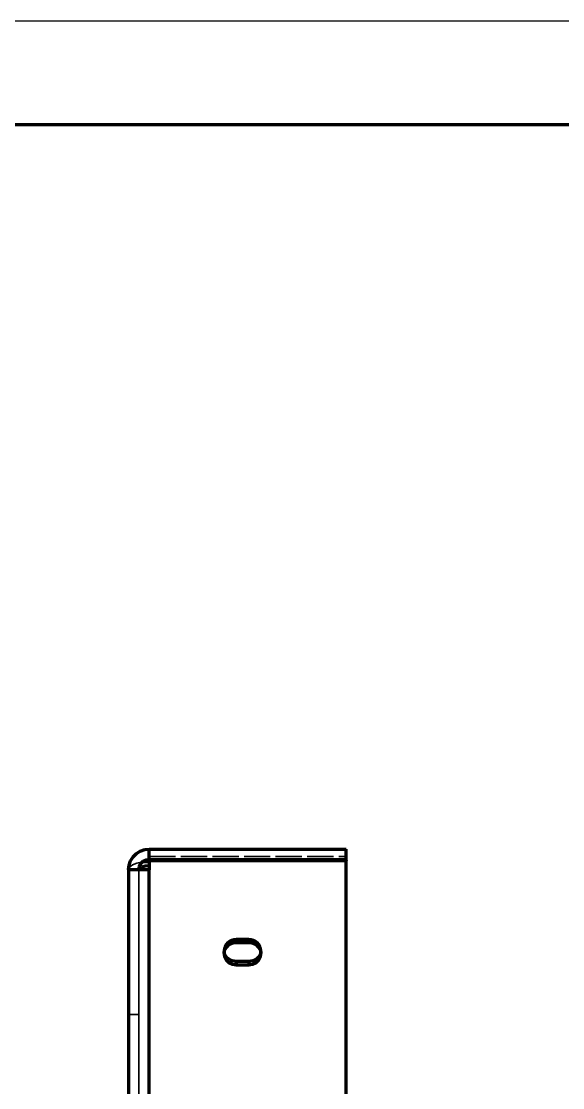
# Model space of a CAD drawing. Header units: millimetres. Extents: x 0 to 420, y 0 to 297.
# Drawn here: x 222 to 248.1, y 245.5 to 297 of the extents above; entities that cross this region are included whole.
import ezdxf

# ---------------------------------------------------------------- set-up
doc = ezdxf.new("R2010")
doc.units = ezdxf.units.MM
doc.linetypes.add('DASHED', pattern=[1.524, 1.27, -0.254])

msp = doc.modelspace()

# ---------------------------------------------------------------- linework, layer by layer
at = {"color": 1, "lineweight": 70}
for p, q in [((227.38, 256.623), (227.538, 256.782)), ((227.538, 256.782), (227.728, 256.901)), ((227.728, 256.901), (227.939, 256.975)), ((227.939, 256.975), (228.162, 257)), ((228.162, 256.5), (228.162, 257)), ((228.162, 257), (237.662, 257)), ((237.662, 256.5), (237.662, 257)), ((227.162, 256), (227.187, 256.223)), ((227.187, 256.223), (227.261, 256.434)), ((227.261, 256.434), (227.38, 256.623)), ((227.662, 256), (227.686, 256.155)), ((227.686, 256.155), (227.757, 256.294)), ((227.7, 256.076), (227.808, 256.14)), ((227.757, 256.294), (227.868, 256.405)), ((227.808, 256.14), (227.97, 256.183)), ((227.831, 256.375), (228.162, 256.397)), ((227.868, 256.405), (228.007, 256.476)), ((227.97, 256.183), (228.162, 256.199)), ((228.007, 256.476), (228.162, 256.5)), ((228.162, 256.445), (228.162, 256.5)), ((228.162, 256.5), (237.662, 256.5)), ((228.162, 256.429), (228.162, 256.445)), ((228.162, 256.445), (237.662, 256.445)), ((228.162, 256.429), (228.162, 256)), ((237.662, 256.429), (228.162, 256.429)), ((237.662, 256.445), (237.662, 256.5)), ((237.662, 256.445), (237.662, 256.429)), ((237.662, 208.6), (237.662, 256.429)), ((227.162, 256), (227.162, 208.6)), ((227.168, 256), (227.162, 256)), ((227.187, 256), (227.168, 256)), ((227.218, 256), (227.187, 256)), ((227.261, 256), (227.218, 256)), ((227.315, 256), (227.261, 256)), ((227.38, 256), (227.315, 256)), ((227.455, 256), (227.38, 256)), ((227.538, 256), (227.455, 256)), ((227.63, 256), (227.538, 256)), ((227.728, 256), (227.63, 256)), ((227.662, 256), (227.671, 256.039)), ((227.671, 256.039), (227.7, 256.076)), ((227.831, 256), (227.728, 256)), ((227.939, 256), (227.831, 256)), ((228.05, 256), (227.939, 256)), ((228.162, 256), (228.05, 256)), ((228.162, 208.6), (228.162, 256)), ((232.176, 252.571), (232.009, 252.485)), ((232.362, 252.6), (232.176, 252.571)), ((232.962, 252.6), (232.362, 252.6)), ((233.147, 252.571), (232.962, 252.6)), ((233.314, 252.485), (233.147, 252.571)), ((231.791, 252.185), (231.762, 252)), ((231.781, 252.06), (231.763, 251.958)), ((231.799, 251.928), (231.772, 252.02)), ((231.82, 252.157), (231.781, 252.06)), ((231.876, 252.353), (231.791, 252.185)), ((231.878, 252.246), (231.82, 252.157)), ((232.009, 252.485), (231.876, 252.353)), ((231.952, 252.323), (231.878, 252.246)), ((232.041, 252.386), (231.952, 252.323)), ((232.142, 252.433), (232.041, 252.386)), ((232.25, 252.461), (232.142, 252.433)), ((232.362, 252.471), (232.25, 252.461)), ((232.962, 252.471), (232.362, 252.471)), ((233.074, 252.461), (232.962, 252.471)), ((233.182, 252.433), (233.074, 252.461)), ((233.282, 252.386), (233.182, 252.433)), ((233.371, 252.323), (233.282, 252.386)), ((233.447, 252.353), (233.314, 252.485)), ((233.446, 252.246), (233.371, 252.323)), ((233.503, 252.157), (233.446, 252.246)), ((233.532, 252.185), (233.447, 252.353)), ((233.542, 252.06), (233.503, 252.157)), ((233.552, 252.02), (233.524, 251.928)), ((233.562, 252), (233.532, 252.185)), ((233.56, 251.958), (233.542, 252.06)), ((231.762, 252), (231.791, 251.815)), ((231.791, 251.815), (231.876, 251.647)), ((231.844, 251.841), (231.799, 251.928)), ((231.904, 251.763), (231.844, 251.841)), ((231.876, 251.647), (232.009, 251.515)), ((231.978, 251.696), (231.904, 251.763)), ((232.063, 251.641), (231.978, 251.696)), ((232.009, 251.515), (232.176, 251.429)), ((232.157, 251.601), (232.063, 251.641)), ((232.258, 251.577), (232.157, 251.601)), ((232.362, 251.568), (232.258, 251.577)), ((232.962, 251.568), (232.362, 251.568)), ((232.362, 251.568), (232.362, 251.4)), ((233.065, 251.577), (232.962, 251.568)), ((232.962, 251.568), (232.962, 251.4)), ((233.166, 251.601), (233.065, 251.577)), ((233.147, 251.429), (233.314, 251.515)), ((233.26, 251.641), (233.166, 251.601)), ((233.346, 251.696), (233.26, 251.641)), ((233.314, 251.515), (233.447, 251.647)), ((233.42, 251.763), (233.346, 251.696)), ((233.48, 251.841), (233.42, 251.763)), ((233.447, 251.647), (233.532, 251.815)), ((233.524, 251.928), (233.48, 251.841)), ((233.532, 251.815), (233.562, 252)), ((232.176, 251.429), (232.362, 251.4)), ((232.362, 251.4), (232.962, 251.4)), ((232.962, 251.4), (233.147, 251.429))]:
    msp.add_line(p, q, dxfattribs=at)
at = {"color": 5, "linetype": 'DASHED', "lineweight": 35}
for p, q in [((227.538, 256.782), (227.38, 256.623)), ((227.728, 256.901), (227.538, 256.782)), ((227.939, 256.975), (227.728, 256.901)), ((228.162, 257), (227.939, 256.975)), ((237.662, 257), (228.162, 257)), ((228.162, 256.5), (228.162, 257)), ((228.162, 256.5), (228.162, 257)), ((228.162, 256.5), (228.162, 257)), ((228.162, 256.397), (228.162, 256.644)), ((228.162, 256.5), (228.162, 256.644)), ((228.162, 256.644), (237.662, 256.644)), ((231.765, 257), (231.762, 257)), ((231.762, 257), (231.765, 257)), ((231.765, 257), (231.762, 257)), ((231.762, 257), (231.765, 257)), ((231.765, 257), (231.762, 257)), ((231.762, 257), (231.765, 257)), ((231.765, 257), (231.762, 257)), ((231.762, 257), (231.765, 257)), ((231.765, 257), (231.762, 257)), ((231.762, 257), (231.765, 257)), ((231.765, 257), (231.762, 257)), ((231.762, 257), (231.765, 257)), ((231.777, 257), (231.765, 257)), ((231.765, 257), (231.777, 257)), ((231.777, 257), (231.765, 257)), ((231.765, 257), (231.777, 257)), ((231.777, 257), (231.765, 257)), ((231.765, 257), (231.777, 257)), ((231.777, 257), (231.765, 257)), ((231.765, 257), (231.777, 257)), ((231.777, 257), (231.765, 257)), ((231.765, 257), (231.777, 257)), ((231.777, 257), (231.765, 257)), ((231.765, 257), (231.777, 257)), ((231.795, 257), (231.777, 257)), ((231.777, 257), (231.795, 257)), ((231.795, 257), (231.777, 257)), ((231.777, 257), (231.795, 257)), ((231.795, 257), (231.777, 257)), ((231.777, 257), (231.795, 257)), ((231.795, 257), (231.777, 257)), ((231.777, 257), (231.795, 257)), ((231.795, 257), (231.777, 257)), ((231.777, 257), (231.795, 257)), ((231.795, 257), (231.777, 257)), ((231.777, 257), (231.795, 257)), ((231.821, 257), (231.795, 257)), ((231.795, 257), (231.821, 257)), ((231.821, 257), (231.795, 257)), ((231.795, 257), (231.821, 257)), ((231.821, 257), (231.795, 257)), ((231.795, 257), (231.821, 257)), ((231.821, 257), (231.795, 257)), ((231.795, 257), (231.821, 257)), ((231.821, 257), (231.795, 257)), ((231.795, 257), (231.821, 257)), ((231.821, 257), (231.795, 257)), ((231.795, 257), (231.821, 257)), ((231.854, 257), (231.821, 257)), ((231.821, 257), (231.854, 257)), ((231.854, 257), (231.821, 257)), ((231.821, 257), (231.854, 257)), ((231.854, 257), (231.821, 257)), ((231.821, 257), (231.854, 257)), ((231.854, 257), (231.821, 257)), ((231.821, 257), (231.854, 257)), ((231.854, 257), (231.821, 257)), ((231.821, 257), (231.854, 257)), ((231.854, 257), (231.821, 257)), ((231.821, 257), (231.854, 257)), ((231.893, 257), (231.854, 257)), ((231.854, 257), (231.893, 257)), ((231.893, 257), (231.854, 257)), ((231.854, 257), (231.893, 257)), ((231.893, 257), (231.854, 257)), ((231.854, 257), (231.893, 257)), ((231.893, 257), (231.854, 257)), ((231.854, 257), (231.893, 257)), ((231.893, 257), (231.854, 257)), ((231.854, 257), (231.893, 257)), ((231.893, 257), (231.854, 257)), ((231.854, 257), (231.893, 257)), ((231.937, 257), (231.893, 257)), ((231.893, 257), (231.937, 257)), ((231.937, 257), (231.893, 257)), ((231.893, 257), (231.937, 257)), ((231.937, 257), (231.893, 257)), ((231.893, 257), (231.937, 257)), ((231.937, 257), (231.893, 257)), ((231.893, 257), (231.937, 257)), ((231.937, 257), (231.893, 257)), ((231.893, 257), (231.937, 257)), ((231.937, 257), (231.893, 257)), ((231.893, 257), (231.937, 257)), ((231.988, 257), (231.937, 257)), ((231.937, 257), (231.988, 257)), ((231.988, 257), (231.937, 257)), ((231.937, 257), (231.988, 257)), ((231.988, 257), (231.937, 257)), ((231.937, 257), (231.988, 257)), ((231.988, 257), (231.937, 257)), ((231.937, 257), (231.988, 257)), ((231.988, 257), (231.937, 257)), ((231.937, 257), (231.988, 257)), ((231.988, 257), (231.937, 257)), ((231.937, 257), (231.988, 257)), ((232.042, 257), (231.988, 257)), ((231.988, 257), (232.042, 257)), ((232.042, 257), (231.988, 257)), ((231.988, 257), (232.042, 257)), ((232.042, 257), (231.988, 257)), ((231.988, 257), (232.042, 257)), ((232.042, 257), (231.988, 257)), ((231.988, 257), (232.042, 257)), ((232.042, 257), (231.988, 257)), ((231.988, 257), (232.042, 257)), ((232.042, 257), (231.988, 257)), ((231.988, 257), (232.042, 257)), ((232.101, 257), (232.042, 257)), ((232.042, 257), (232.101, 257)), ((232.101, 257), (232.042, 257)), ((232.042, 257), (232.101, 257)), ((232.101, 257), (232.042, 257)), ((232.042, 257), (232.101, 257)), ((232.101, 257), (232.042, 257)), ((232.042, 257), (232.101, 257)), ((232.101, 257), (232.042, 257)), ((232.042, 257), (232.101, 257)), ((232.101, 257), (232.042, 257)), ((232.042, 257), (232.101, 257)), ((232.164, 257), (232.101, 257)), ((232.101, 257), (232.164, 257)), ((232.164, 257), (232.101, 257)), ((232.101, 257), (232.164, 257)), ((232.164, 257), (232.101, 257)), ((232.101, 257), (232.164, 257)), ((232.164, 257), (232.101, 257)), ((232.101, 257), (232.164, 257)), ((232.164, 257), (232.101, 257)), ((232.101, 257), (232.164, 257)), ((232.164, 257), (232.101, 257)), ((232.101, 257), (232.164, 257)), ((232.228, 257), (232.164, 257)), ((232.164, 257), (232.228, 257)), ((232.228, 257), (232.164, 257)), ((232.164, 257), (232.228, 257)), ((232.228, 257), (232.164, 257)), ((232.164, 257), (232.228, 257)), ((232.228, 257), (232.164, 257)), ((232.164, 257), (232.228, 257)), ((232.228, 257), (232.164, 257)), ((232.164, 257), (232.228, 257)), ((232.228, 257), (232.164, 257)), ((232.164, 257), (232.228, 257)), ((232.295, 257), (232.228, 257)), ((232.228, 257), (232.295, 257)), ((232.295, 257), (232.228, 257)), ((232.228, 257), (232.295, 257)), ((232.295, 257), (232.228, 257)), ((232.228, 257), (232.295, 257)), ((232.295, 257), (232.228, 257)), ((232.228, 257), (232.295, 257)), ((232.295, 257), (232.228, 257)), ((232.228, 257), (232.295, 257)), ((232.295, 257), (232.228, 257)), ((232.228, 257), (232.295, 257)), ((232.362, 257), (232.295, 257)), ((232.295, 257), (232.362, 257)), ((232.362, 257), (232.295, 257)), ((232.295, 257), (232.362, 257)), ((232.362, 257), (232.295, 257)), ((232.295, 257), (232.362, 257)), ((232.362, 257), (232.295, 257)), ((232.295, 257), (232.362, 257)), ((232.362, 257), (232.295, 257)), ((232.295, 257), (232.362, 257)), ((232.362, 257), (232.295, 257)), ((232.295, 257), (232.362, 257)), ((232.362, 257), (232.962, 257)), ((232.962, 257), (232.362, 257)), ((232.362, 257), (232.962, 257)), ((232.962, 257), (232.362, 257)), ((232.362, 257), (232.962, 257)), ((232.962, 257), (232.362, 257)), ((232.362, 257), (232.962, 257)), ((232.962, 257), (232.362, 257)), ((232.362, 257), (232.962, 257)), ((232.962, 257), (232.362, 257)), ((232.362, 257), (232.962, 257)), ((232.962, 257), (232.362, 257)), ((232.962, 257), (233.029, 257)), ((233.029, 257), (232.962, 257)), ((232.962, 257), (233.029, 257)), ((233.029, 257), (232.962, 257)), ((232.962, 257), (233.029, 257)), ((233.029, 257), (232.962, 257)), ((232.962, 257), (233.029, 257)), ((233.029, 257), (232.962, 257)), ((232.962, 257), (233.029, 257)), ((233.029, 257), (232.962, 257)), ((232.962, 257), (233.029, 257)), ((233.029, 257), (232.962, 257)), ((233.029, 257), (233.095, 257)), ((233.095, 257), (233.029, 257)), ((233.029, 257), (233.095, 257)), ((233.095, 257), (233.029, 257)), ((233.029, 257), (233.095, 257)), ((233.095, 257), (233.029, 257)), ((233.029, 257), (233.095, 257)), ((233.095, 257), (233.029, 257)), ((233.029, 257), (233.095, 257)), ((233.095, 257), (233.029, 257)), ((233.029, 257), (233.095, 257)), ((233.095, 257), (233.029, 257)), ((233.095, 257), (233.16, 257)), ((233.16, 257), (233.095, 257)), ((233.095, 257), (233.16, 257)), ((233.16, 257), (233.095, 257)), ((233.095, 257), (233.16, 257)), ((233.16, 257), (233.095, 257)), ((233.095, 257), (233.16, 257)), ((233.16, 257), (233.095, 257)), ((233.095, 257), (233.16, 257)), ((233.16, 257), (233.095, 257)), ((233.095, 257), (233.16, 257)), ((233.16, 257), (233.095, 257)), ((233.16, 257), (233.222, 257)), ((233.222, 257), (233.16, 257)), ((233.16, 257), (233.222, 257)), ((233.222, 257), (233.16, 257)), ((233.16, 257), (233.222, 257)), ((233.222, 257), (233.16, 257)), ((233.16, 257), (233.222, 257)), ((233.222, 257), (233.16, 257)), ((233.16, 257), (233.222, 257)), ((233.222, 257), (233.16, 257)), ((233.16, 257), (233.222, 257)), ((233.222, 257), (233.16, 257)), ((233.222, 257), (233.281, 257)), ((233.281, 257), (233.222, 257)), ((233.222, 257), (233.281, 257)), ((233.281, 257), (233.222, 257)), ((233.222, 257), (233.281, 257)), ((233.281, 257), (233.222, 257)), ((233.222, 257), (233.281, 257)), ((233.281, 257), (233.222, 257)), ((233.222, 257), (233.281, 257)), ((233.281, 257), (233.222, 257)), ((233.222, 257), (233.281, 257)), ((233.281, 257), (233.222, 257)), ((233.281, 257), (233.336, 257)), ((233.336, 257), (233.281, 257)), ((233.281, 257), (233.336, 257)), ((233.336, 257), (233.281, 257)), ((233.281, 257), (233.336, 257)), ((233.336, 257), (233.281, 257)), ((233.281, 257), (233.336, 257)), ((233.336, 257), (233.281, 257)), ((233.281, 257), (233.336, 257)), ((233.336, 257), (233.281, 257)), ((233.281, 257), (233.336, 257)), ((233.336, 257), (233.281, 257)), ((233.336, 257), (233.386, 257)), ((233.386, 257), (233.336, 257)), ((233.336, 257), (233.386, 257)), ((233.386, 257), (233.336, 257)), ((233.336, 257), (233.386, 257)), ((233.386, 257), (233.336, 257)), ((233.336, 257), (233.386, 257)), ((233.386, 257), (233.336, 257)), ((233.336, 257), (233.386, 257)), ((233.386, 257), (233.336, 257)), ((233.336, 257), (233.386, 257)), ((233.386, 257), (233.336, 257)), ((233.386, 257), (233.431, 257)), ((233.431, 257), (233.386, 257)), ((233.386, 257), (233.431, 257)), ((233.431, 257), (233.386, 257)), ((233.386, 257), (233.431, 257)), ((233.431, 257), (233.386, 257)), ((233.386, 257), (233.431, 257)), ((233.431, 257), (233.386, 257)), ((233.386, 257), (233.431, 257)), ((233.431, 257), (233.386, 257)), ((233.386, 257), (233.431, 257)), ((233.431, 257), (233.386, 257)), ((233.431, 257), (233.47, 257)), ((233.47, 257), (233.431, 257)), ((233.431, 257), (233.47, 257)), ((233.47, 257), (233.431, 257)), ((233.431, 257), (233.47, 257)), ((233.47, 257), (233.431, 257)), ((233.431, 257), (233.47, 257)), ((233.47, 257), (233.431, 257)), ((233.431, 257), (233.47, 257)), ((233.47, 257), (233.431, 257)), ((233.431, 257), (233.47, 257)), ((233.47, 257), (233.431, 257)), ((233.47, 257), (233.502, 257)), ((233.502, 257), (233.47, 257)), ((233.47, 257), (233.502, 257)), ((233.502, 257), (233.47, 257)), ((233.47, 257), (233.502, 257)), ((233.502, 257), (233.47, 257)), ((233.47, 257), (233.502, 257)), ((233.502, 257), (233.47, 257)), ((233.47, 257), (233.502, 257)), ((233.502, 257), (233.47, 257)), ((233.47, 257), (233.502, 257)), ((233.502, 257), (233.47, 257)), ((233.502, 257), (233.528, 257)), ((233.528, 257), (233.502, 257)), ((233.502, 257), (233.528, 257)), ((233.528, 257), (233.502, 257)), ((233.502, 257), (233.528, 257)), ((233.528, 257), (233.502, 257)), ((233.502, 257), (233.528, 257)), ((233.528, 257), (233.502, 257)), ((233.502, 257), (233.528, 257)), ((233.528, 257), (233.502, 257)), ((233.502, 257), (233.528, 257)), ((233.528, 257), (233.502, 257)), ((233.528, 257), (233.547, 257)), ((233.547, 257), (233.528, 257)), ((233.528, 257), (233.547, 257)), ((233.547, 257), (233.528, 257)), ((233.528, 257), (233.547, 257)), ((233.547, 257), (233.528, 257)), ((233.528, 257), (233.547, 257)), ((233.547, 257), (233.528, 257)), ((233.528, 257), (233.547, 257)), ((233.547, 257), (233.528, 257)), ((233.528, 257), (233.547, 257)), ((233.547, 257), (233.528, 257)), ((233.547, 257), (233.558, 257)), ((233.558, 257), (233.547, 257)), ((233.547, 257), (233.558, 257)), ((233.558, 257), (233.547, 257)), ((233.547, 257), (233.558, 257)), ((233.558, 257), (233.547, 257)), ((233.547, 257), (233.558, 257)), ((233.558, 257), (233.547, 257)), ((233.547, 257), (233.558, 257)), ((233.558, 257), (233.547, 257)), ((233.547, 257), (233.558, 257)), ((233.558, 257), (233.547, 257)), ((233.558, 257), (233.562, 257)), ((233.562, 257), (233.558, 257)), ((233.558, 257), (233.562, 257)), ((233.562, 257), (233.558, 257)), ((233.558, 257), (233.562, 257)), ((233.562, 257), (233.558, 257)), ((233.558, 257), (233.562, 257)), ((233.562, 257), (233.558, 257)), ((233.558, 257), (233.562, 257)), ((233.562, 257), (233.558, 257)), ((233.558, 257), (233.562, 257)), ((233.562, 257), (233.558, 257)), ((237.662, 256.5), (237.662, 257)), ((237.662, 256.5), (237.662, 256.644)), ((237.662, 256.644), (237.662, 168.782)), ((227.187, 256.223), (227.162, 256)), ((227.261, 256.434), (227.187, 256.223)), ((227.209, 256.12), (227.267, 256.177)), ((227.38, 256.623), (227.261, 256.434)), ((227.267, 256.177), (227.346, 256.23)), ((227.346, 256.23), (227.56, 256.317)), ((227.56, 256.317), (227.831, 256.375)), ((227.662, 256), (227.686, 256.155)), ((227.686, 256.155), (227.757, 256.294)), ((227.757, 256.294), (227.868, 256.405)), ((227.868, 256.405), (228.007, 256.476)), ((228.007, 256.476), (228.162, 256.5)), ((228.162, 256.5), (237.662, 256.5)), ((228.162, 256.429), (237.662, 256.429)), ((228.162, 256), (228.162, 256.429)), ((228.162, 256.199), (228.162, 256.429)), ((228.162, 256.199), (228.162, 256.397)), ((231.765, 256.5), (231.762, 256.5)), ((231.762, 256.5), (231.765, 256.5)), ((231.765, 256.5), (231.762, 256.5)), ((231.762, 256.5), (231.765, 256.5)), ((231.765, 256.5), (231.762, 256.5)), ((231.762, 256.5), (231.765, 256.5)), ((231.765, 256.5), (231.762, 256.5)), ((231.762, 256.5), (231.765, 256.5)), ((231.765, 256.5), (231.762, 256.5)), ((231.762, 256.5), (231.765, 256.5)), ((231.765, 256.5), (231.762, 256.5)), ((231.762, 256.5), (231.765, 256.5)), ((231.777, 256.5), (231.765, 256.5)), ((231.765, 256.5), (231.777, 256.5)), ((231.777, 256.5), (231.765, 256.5)), ((231.765, 256.5), (231.777, 256.5)), ((231.777, 256.5), (231.765, 256.5)), ((231.765, 256.5), (231.777, 256.5)), ((231.777, 256.5), (231.765, 256.5)), ((231.765, 256.5), (231.777, 256.5)), ((231.777, 256.5), (231.765, 256.5)), ((231.765, 256.5), (231.777, 256.5)), ((231.777, 256.5), (231.765, 256.5)), ((231.765, 256.5), (231.777, 256.5)), ((231.795, 256.5), (231.777, 256.5)), ((231.777, 256.5), (231.795, 256.5)), ((231.795, 256.5), (231.777, 256.5)), ((231.777, 256.5), (231.795, 256.5)), ((231.795, 256.5), (231.777, 256.5)), ((231.777, 256.5), (231.795, 256.5)), ((231.795, 256.5), (231.777, 256.5)), ((231.777, 256.5), (231.795, 256.5)), ((231.795, 256.5), (231.777, 256.5)), ((231.777, 256.5), (231.795, 256.5)), ((231.795, 256.5), (231.777, 256.5)), ((231.777, 256.5), (231.795, 256.5)), ((231.821, 256.5), (231.795, 256.5)), ((231.795, 256.5), (231.821, 256.5)), ((231.821, 256.5), (231.795, 256.5)), ((231.795, 256.5), (231.821, 256.5)), ((231.821, 256.5), (231.795, 256.5)), ((231.795, 256.5), (231.821, 256.5)), ((231.821, 256.5), (231.795, 256.5)), ((231.795, 256.5), (231.821, 256.5)), ((231.821, 256.5), (231.795, 256.5)), ((231.795, 256.5), (231.821, 256.5)), ((231.821, 256.5), (231.795, 256.5)), ((231.795, 256.5), (231.821, 256.5)), ((231.854, 256.5), (231.821, 256.5)), ((231.821, 256.5), (231.854, 256.5)), ((231.854, 256.5), (231.821, 256.5)), ((231.821, 256.5), (231.854, 256.5)), ((231.854, 256.5), (231.821, 256.5)), ((231.821, 256.5), (231.854, 256.5)), ((231.854, 256.5), (231.821, 256.5)), ((231.821, 256.5), (231.854, 256.5)), ((231.854, 256.5), (231.821, 256.5)), ((231.821, 256.5), (231.854, 256.5)), ((231.854, 256.5), (231.821, 256.5)), ((231.821, 256.5), (231.854, 256.5)), ((231.893, 256.5), (231.854, 256.5)), ((231.854, 256.5), (231.893, 256.5)), ((231.893, 256.5), (231.854, 256.5)), ((231.854, 256.5), (231.893, 256.5)), ((231.893, 256.5), (231.854, 256.5)), ((231.854, 256.5), (231.893, 256.5)), ((231.893, 256.5), (231.854, 256.5)), ((231.854, 256.5), (231.893, 256.5)), ((231.893, 256.5), (231.854, 256.5)), ((231.854, 256.5), (231.893, 256.5)), ((231.893, 256.5), (231.854, 256.5)), ((231.854, 256.5), (231.893, 256.5)), ((231.937, 256.5), (231.893, 256.5)), ((231.893, 256.5), (231.937, 256.5)), ((231.937, 256.5), (231.893, 256.5)), ((231.893, 256.5), (231.937, 256.5)), ((231.937, 256.5), (231.893, 256.5)), ((231.893, 256.5), (231.937, 256.5)), ((231.937, 256.5), (231.893, 256.5)), ((231.893, 256.5), (231.937, 256.5)), ((231.937, 256.5), (231.893, 256.5)), ((231.893, 256.5), (231.937, 256.5)), ((231.937, 256.5), (231.893, 256.5)), ((231.893, 256.5), (231.937, 256.5)), ((231.988, 256.5), (231.937, 256.5)), ((231.937, 256.5), (231.988, 256.5)), ((231.988, 256.5), (231.937, 256.5)), ((231.937, 256.5), (231.988, 256.5)), ((231.988, 256.5), (231.937, 256.5)), ((231.937, 256.5), (231.988, 256.5)), ((231.988, 256.5), (231.937, 256.5)), ((231.937, 256.5), (231.988, 256.5)), ((231.988, 256.5), (231.937, 256.5)), ((231.937, 256.5), (231.988, 256.5)), ((231.988, 256.5), (231.937, 256.5)), ((231.937, 256.5), (231.988, 256.5)), ((232.042, 256.5), (231.988, 256.5)), ((231.988, 256.5), (232.042, 256.5)), ((232.042, 256.5), (231.988, 256.5)), ((231.988, 256.5), (232.042, 256.5)), ((232.042, 256.5), (231.988, 256.5)), ((231.988, 256.5), (232.042, 256.5)), ((232.042, 256.5), (231.988, 256.5)), ((231.988, 256.5), (232.042, 256.5)), ((232.042, 256.5), (231.988, 256.5)), ((231.988, 256.5), (232.042, 256.5)), ((232.042, 256.5), (231.988, 256.5)), ((231.988, 256.5), (232.042, 256.5)), ((232.101, 256.5), (232.042, 256.5)), ((232.042, 256.5), (232.101, 256.5)), ((232.101, 256.5), (232.042, 256.5)), ((232.042, 256.5), (232.101, 256.5)), ((232.101, 256.5), (232.042, 256.5)), ((232.042, 256.5), (232.101, 256.5)), ((232.101, 256.5), (232.042, 256.5)), ((232.042, 256.5), (232.101, 256.5)), ((232.101, 256.5), (232.042, 256.5)), ((232.042, 256.5), (232.101, 256.5)), ((232.101, 256.5), (232.042, 256.5)), ((232.042, 256.5), (232.101, 256.5)), ((232.164, 256.5), (232.101, 256.5)), ((232.101, 256.5), (232.164, 256.5)), ((232.164, 256.5), (232.101, 256.5)), ((232.101, 256.5), (232.164, 256.5)), ((232.164, 256.5), (232.101, 256.5)), ((232.101, 256.5), (232.164, 256.5)), ((232.164, 256.5), (232.101, 256.5)), ((232.101, 256.5), (232.164, 256.5)), ((232.164, 256.5), (232.101, 256.5)), ((232.101, 256.5), (232.164, 256.5)), ((232.164, 256.5), (232.101, 256.5)), ((232.101, 256.5), (232.164, 256.5)), ((232.228, 256.5), (232.164, 256.5)), ((232.164, 256.5), (232.228, 256.5)), ((232.228, 256.5), (232.164, 256.5)), ((232.164, 256.5), (232.228, 256.5)), ((232.228, 256.5), (232.164, 256.5)), ((232.164, 256.5), (232.228, 256.5)), ((232.228, 256.5), (232.164, 256.5)), ((232.164, 256.5), (232.228, 256.5)), ((232.228, 256.5), (232.164, 256.5)), ((232.164, 256.5), (232.228, 256.5)), ((232.228, 256.5), (232.164, 256.5)), ((232.164, 256.5), (232.228, 256.5)), ((232.295, 256.5), (232.228, 256.5)), ((232.228, 256.5), (232.295, 256.5)), ((232.295, 256.5), (232.228, 256.5)), ((232.228, 256.5), (232.295, 256.5)), ((232.295, 256.5), (232.228, 256.5)), ((232.228, 256.5), (232.295, 256.5)), ((232.295, 256.5), (232.228, 256.5)), ((232.228, 256.5), (232.295, 256.5)), ((232.295, 256.5), (232.228, 256.5)), ((232.228, 256.5), (232.295, 256.5)), ((232.295, 256.5), (232.228, 256.5)), ((232.228, 256.5), (232.295, 256.5)), ((232.362, 256.5), (232.295, 256.5)), ((232.295, 256.5), (232.362, 256.5)), ((232.362, 256.5), (232.295, 256.5)), ((232.295, 256.5), (232.362, 256.5)), ((232.362, 256.5), (232.295, 256.5)), ((232.295, 256.5), (232.362, 256.5)), ((232.362, 256.5), (232.295, 256.5)), ((232.295, 256.5), (232.362, 256.5)), ((232.362, 256.5), (232.295, 256.5)), ((232.295, 256.5), (232.362, 256.5)), ((232.362, 256.5), (232.295, 256.5)), ((232.295, 256.5), (232.362, 256.5)), ((232.962, 256.5), (232.362, 256.5)), ((232.362, 256.5), (232.962, 256.5)), ((232.962, 256.5), (232.362, 256.5)), ((232.362, 256.5), (232.962, 256.5)), ((232.962, 256.5), (232.362, 256.5)), ((232.362, 256.5), (232.962, 256.5)), ((232.962, 256.5), (232.362, 256.5)), ((232.362, 256.5), (232.962, 256.5)), ((232.962, 256.5), (232.362, 256.5)), ((232.362, 256.5), (232.962, 256.5)), ((232.962, 256.5), (232.362, 256.5)), ((232.362, 256.5), (232.962, 256.5)), ((232.962, 256.5), (233.029, 256.5)), ((233.029, 256.5), (232.962, 256.5)), ((232.962, 256.5), (233.029, 256.5)), ((233.029, 256.5), (232.962, 256.5)), ((232.962, 256.5), (233.029, 256.5)), ((233.029, 256.5), (232.962, 256.5)), ((232.962, 256.5), (233.029, 256.5)), ((233.029, 256.5), (232.962, 256.5)), ((232.962, 256.5), (233.029, 256.5)), ((233.029, 256.5), (232.962, 256.5)), ((232.962, 256.5), (233.029, 256.5)), ((233.029, 256.5), (232.962, 256.5)), ((233.029, 256.5), (233.095, 256.5)), ((233.095, 256.5), (233.029, 256.5)), ((233.029, 256.5), (233.095, 256.5)), ((233.095, 256.5), (233.029, 256.5)), ((233.029, 256.5), (233.095, 256.5)), ((233.095, 256.5), (233.029, 256.5)), ((233.029, 256.5), (233.095, 256.5)), ((233.095, 256.5), (233.029, 256.5)), ((233.029, 256.5), (233.095, 256.5)), ((233.095, 256.5), (233.029, 256.5)), ((233.029, 256.5), (233.095, 256.5)), ((233.095, 256.5), (233.029, 256.5)), ((233.095, 256.5), (233.16, 256.5)), ((233.16, 256.5), (233.095, 256.5)), ((233.095, 256.5), (233.16, 256.5)), ((233.16, 256.5), (233.095, 256.5)), ((233.095, 256.5), (233.16, 256.5)), ((233.16, 256.5), (233.095, 256.5)), ((233.095, 256.5), (233.16, 256.5)), ((233.16, 256.5), (233.095, 256.5)), ((233.095, 256.5), (233.16, 256.5)), ((233.16, 256.5), (233.095, 256.5)), ((233.095, 256.5), (233.16, 256.5)), ((233.16, 256.5), (233.095, 256.5)), ((233.16, 256.5), (233.222, 256.5)), ((233.222, 256.5), (233.16, 256.5)), ((233.16, 256.5), (233.222, 256.5)), ((233.222, 256.5), (233.16, 256.5)), ((233.16, 256.5), (233.222, 256.5)), ((233.222, 256.5), (233.16, 256.5)), ((233.16, 256.5), (233.222, 256.5)), ((233.222, 256.5), (233.16, 256.5)), ((233.16, 256.5), (233.222, 256.5)), ((233.222, 256.5), (233.16, 256.5)), ((233.16, 256.5), (233.222, 256.5)), ((233.222, 256.5), (233.16, 256.5)), ((233.222, 256.5), (233.281, 256.5)), ((233.281, 256.5), (233.222, 256.5)), ((233.222, 256.5), (233.281, 256.5)), ((233.281, 256.5), (233.222, 256.5)), ((233.222, 256.5), (233.281, 256.5)), ((233.281, 256.5), (233.222, 256.5)), ((233.222, 256.5), (233.281, 256.5)), ((233.281, 256.5), (233.222, 256.5)), ((233.222, 256.5), (233.281, 256.5)), ((233.281, 256.5), (233.222, 256.5)), ((233.222, 256.5), (233.281, 256.5)), ((233.281, 256.5), (233.222, 256.5)), ((233.281, 256.5), (233.336, 256.5)), ((233.336, 256.5), (233.281, 256.5)), ((233.281, 256.5), (233.336, 256.5)), ((233.336, 256.5), (233.281, 256.5)), ((233.281, 256.5), (233.336, 256.5)), ((233.336, 256.5), (233.281, 256.5)), ((233.281, 256.5), (233.336, 256.5)), ((233.336, 256.5), (233.281, 256.5)), ((233.281, 256.5), (233.336, 256.5)), ((233.336, 256.5), (233.281, 256.5)), ((233.281, 256.5), (233.336, 256.5)), ((233.336, 256.5), (233.281, 256.5)), ((233.336, 256.5), (233.386, 256.5)), ((233.386, 256.5), (233.336, 256.5)), ((233.336, 256.5), (233.386, 256.5)), ((233.386, 256.5), (233.336, 256.5)), ((233.336, 256.5), (233.386, 256.5)), ((233.386, 256.5), (233.336, 256.5)), ((233.336, 256.5), (233.386, 256.5)), ((233.386, 256.5), (233.336, 256.5)), ((233.336, 256.5), (233.386, 256.5)), ((233.386, 256.5), (233.336, 256.5)), ((233.336, 256.5), (233.386, 256.5)), ((233.386, 256.5), (233.336, 256.5)), ((233.386, 256.5), (233.431, 256.5)), ((233.431, 256.5), (233.386, 256.5)), ((233.386, 256.5), (233.431, 256.5)), ((233.431, 256.5), (233.386, 256.5)), ((233.386, 256.5), (233.431, 256.5)), ((233.431, 256.5), (233.386, 256.5)), ((233.386, 256.5), (233.431, 256.5)), ((233.431, 256.5), (233.386, 256.5)), ((233.386, 256.5), (233.431, 256.5)), ((233.431, 256.5), (233.386, 256.5)), ((233.386, 256.5), (233.431, 256.5)), ((233.431, 256.5), (233.386, 256.5)), ((233.431, 256.5), (233.47, 256.5)), ((233.47, 256.5), (233.431, 256.5)), ((233.431, 256.5), (233.47, 256.5)), ((233.47, 256.5), (233.431, 256.5)), ((233.431, 256.5), (233.47, 256.5)), ((233.47, 256.5), (233.431, 256.5)), ((233.431, 256.5), (233.47, 256.5)), ((233.47, 256.5), (233.431, 256.5)), ((233.431, 256.5), (233.47, 256.5)), ((233.47, 256.5), (233.431, 256.5)), ((233.431, 256.5), (233.47, 256.5)), ((233.47, 256.5), (233.431, 256.5)), ((233.47, 256.5), (233.502, 256.5)), ((233.502, 256.5), (233.47, 256.5)), ((233.47, 256.5), (233.502, 256.5)), ((233.502, 256.5), (233.47, 256.5)), ((233.47, 256.5), (233.502, 256.5)), ((233.502, 256.5), (233.47, 256.5)), ((233.47, 256.5), (233.502, 256.5)), ((233.502, 256.5), (233.47, 256.5)), ((233.47, 256.5), (233.502, 256.5)), ((233.502, 256.5), (233.47, 256.5)), ((233.47, 256.5), (233.502, 256.5)), ((233.502, 256.5), (233.47, 256.5)), ((233.502, 256.5), (233.528, 256.5)), ((233.528, 256.5), (233.502, 256.5)), ((233.502, 256.5), (233.528, 256.5)), ((233.528, 256.5), (233.502, 256.5)), ((233.502, 256.5), (233.528, 256.5)), ((233.528, 256.5), (233.502, 256.5)), ((233.502, 256.5), (233.528, 256.5)), ((233.528, 256.5), (233.502, 256.5)), ((233.502, 256.5), (233.528, 256.5)), ((233.528, 256.5), (233.502, 256.5)), ((233.502, 256.5), (233.528, 256.5)), ((233.528, 256.5), (233.502, 256.5)), ((233.528, 256.5), (233.547, 256.5)), ((233.547, 256.5), (233.528, 256.5)), ((233.528, 256.5), (233.547, 256.5)), ((233.547, 256.5), (233.528, 256.5)), ((233.528, 256.5), (233.547, 256.5)), ((233.547, 256.5), (233.528, 256.5)), ((233.528, 256.5), (233.547, 256.5)), ((233.547, 256.5), (233.528, 256.5)), ((233.528, 256.5), (233.547, 256.5)), ((233.547, 256.5), (233.528, 256.5)), ((233.528, 256.5), (233.547, 256.5)), ((233.547, 256.5), (233.528, 256.5)), ((233.547, 256.5), (233.558, 256.5)), ((233.558, 256.5), (233.547, 256.5)), ((233.547, 256.5), (233.558, 256.5)), ((233.558, 256.5), (233.547, 256.5)), ((233.547, 256.5), (233.558, 256.5)), ((233.558, 256.5), (233.547, 256.5)), ((233.547, 256.5), (233.558, 256.5)), ((233.558, 256.5), (233.547, 256.5)), ((233.547, 256.5), (233.558, 256.5)), ((233.558, 256.5), (233.547, 256.5)), ((233.547, 256.5), (233.558, 256.5)), ((233.558, 256.5), (233.547, 256.5)), ((233.558, 256.5), (233.562, 256.5)), ((233.562, 256.5), (233.558, 256.5)), ((233.558, 256.5), (233.562, 256.5)), ((233.562, 256.5), (233.558, 256.5)), ((233.558, 256.5), (233.562, 256.5)), ((233.562, 256.5), (233.558, 256.5)), ((233.558, 256.5), (233.562, 256.5)), ((233.562, 256.5), (233.558, 256.5)), ((233.558, 256.5), (233.562, 256.5)), ((233.562, 256.5), (233.558, 256.5)), ((233.558, 256.5), (233.562, 256.5)), ((233.562, 256.5), (233.558, 256.5)), ((237.662, 208.6), (237.662, 256.429)), ((237.662, 256.429), (237.662, 208.6)), ((227.162, 256), (227.174, 256.061)), ((227.162, 169), (227.162, 256)), ((227.662, 256), (227.162, 256)), ((227.662, 256), (227.162, 256)), ((227.174, 256.061), (227.209, 256.12)), ((227.662, 208.6), (227.662, 256)), ((227.662, 256), (227.662, 169)), ((227.662, 256), (227.665, 256)), ((227.665, 256), (227.674, 256)), ((227.674, 256), (227.69, 256)), ((227.69, 256), (227.711, 256)), ((227.711, 256), (227.738, 256)), ((227.738, 256), (227.771, 256)), ((227.771, 256), (227.808, 256)), ((227.808, 256), (227.85, 256)), ((227.85, 256), (227.896, 256)), ((227.896, 256), (227.945, 256)), ((227.945, 256), (227.997, 256)), ((227.997, 256), (228.05, 256)), ((228.05, 256), (228.106, 256)), ((228.106, 256), (228.162, 256)), ((231.937, 252.508), (232.028, 252.577)), ((232.009, 252.485), (232.176, 252.571)), ((232.028, 252.577), (232.132, 252.628)), ((232.132, 252.628), (232.245, 252.659)), ((232.176, 252.571), (232.362, 252.6)), ((232.245, 252.659), (232.362, 252.67)), ((232.362, 252.67), (232.962, 252.67)), ((232.362, 252.6), (232.962, 252.6)), ((232.962, 252.67), (233.079, 252.659)), ((232.962, 252.6), (233.147, 252.571)), ((233.079, 252.659), (233.191, 252.628)), ((233.147, 252.571), (233.314, 252.485)), ((233.191, 252.628), (233.295, 252.577)), ((233.295, 252.577), (233.386, 252.508)), ((231.762, 252.119), (231.773, 252.226)), ((231.762, 252), (231.791, 252.185)), ((231.772, 252.02), (231.762, 252.119)), ((231.773, 252.226), (231.807, 252.33)), ((231.791, 252.185), (231.876, 252.353)), ((231.807, 252.33), (231.863, 252.425)), ((231.863, 252.425), (231.937, 252.508)), ((231.876, 252.353), (232.009, 252.485)), ((233.314, 252.485), (233.447, 252.353)), ((233.386, 252.508), (233.461, 252.425)), ((233.447, 252.353), (233.532, 252.185)), ((233.461, 252.425), (233.516, 252.33)), ((233.516, 252.33), (233.55, 252.226)), ((233.532, 252.185), (233.562, 252)), ((233.55, 252.226), (233.562, 252.119)), ((233.562, 252.119), (233.552, 252.02)), ((231.791, 251.815), (231.762, 252)), ((231.763, 251.958), (231.762, 251.92)), ((231.762, 251.92), (231.773, 251.813)), ((231.773, 251.813), (231.807, 251.71)), ((231.876, 251.647), (231.791, 251.815)), ((231.807, 251.71), (231.863, 251.614)), ((231.863, 251.614), (231.937, 251.531)), ((232.009, 251.515), (231.876, 251.647)), ((231.937, 251.531), (232.028, 251.463)), ((232.176, 251.429), (232.009, 251.515)), ((233.314, 251.515), (233.147, 251.429)), ((233.295, 251.463), (233.386, 251.531)), ((233.447, 251.647), (233.314, 251.515)), ((233.386, 251.531), (233.461, 251.614)), ((233.532, 251.815), (233.447, 251.647)), ((233.461, 251.614), (233.516, 251.71)), ((233.516, 251.71), (233.55, 251.813)), ((233.562, 252), (233.532, 251.815)), ((233.55, 251.813), (233.562, 251.92)), ((233.562, 251.92), (233.56, 251.958)), ((227.162, 251.146), (227.162, 251.15)), ((227.162, 251.15), (227.162, 251.134)), ((227.162, 251.146), (227.162, 251.15)), ((227.162, 251.15), (227.162, 251.134)), ((227.162, 251.146), (227.162, 251.15)), ((227.162, 251.15), (227.162, 251.134)), ((227.162, 251.146), (227.162, 251.15)), ((227.162, 251.15), (227.162, 251.134)), ((227.162, 251.146), (227.162, 251.15)), ((227.162, 251.15), (227.162, 251.134)), ((227.162, 251.146), (227.162, 251.15)), ((227.162, 251.15), (227.162, 251.134)), ((227.162, 251.134), (227.162, 251.146)), ((227.162, 251.134), (227.162, 251.146)), ((227.162, 251.134), (227.162, 251.146)), ((227.162, 251.134), (227.162, 251.146)), ((227.162, 251.134), (227.162, 251.146)), ((227.162, 251.134), (227.162, 251.146)), ((227.162, 251.114), (227.162, 251.134)), ((227.162, 251.134), (227.162, 251.086)), ((227.162, 251.114), (227.162, 251.134)), ((227.162, 251.134), (227.162, 251.086)), ((227.162, 251.114), (227.162, 251.134)), ((227.162, 251.134), (227.162, 251.086)), ((227.162, 251.114), (227.162, 251.134)), ((227.162, 251.134), (227.162, 251.086)), ((227.162, 251.114), (227.162, 251.134)), ((227.162, 251.134), (227.162, 251.086)), ((227.162, 251.114), (227.162, 251.134)), ((227.162, 251.134), (227.162, 251.086)), ((227.162, 251.086), (227.162, 251.114)), ((227.162, 251.086), (227.162, 251.114)), ((227.162, 251.086), (227.162, 251.114)), ((227.162, 251.086), (227.162, 251.114)), ((227.162, 251.086), (227.162, 251.114)), ((227.162, 251.086), (227.162, 251.114)), ((227.162, 251.05), (227.162, 251.086)), ((227.162, 251.086), (227.162, 251.008)), ((227.162, 251.05), (227.162, 251.086)), ((227.162, 251.086), (227.162, 251.008)), ((227.162, 251.05), (227.162, 251.086)), ((227.162, 251.086), (227.162, 251.008)), ((227.162, 251.05), (227.162, 251.086)), ((227.162, 251.086), (227.162, 251.008)), ((227.162, 251.05), (227.162, 251.086)), ((227.162, 251.086), (227.162, 251.008)), ((227.162, 251.05), (227.162, 251.086)), ((227.162, 251.086), (227.162, 251.008)), ((227.162, 251.008), (227.162, 251.05)), ((227.162, 251.008), (227.162, 251.05)), ((227.162, 251.008), (227.162, 251.05)), ((227.162, 251.008), (227.162, 251.05)), ((227.162, 251.008), (227.162, 251.05)), ((227.162, 251.008), (227.162, 251.05)), ((227.162, 250.96), (227.162, 251.008)), ((227.162, 251.008), (227.162, 250.905)), ((227.162, 250.96), (227.162, 251.008)), ((227.162, 251.008), (227.162, 250.905)), ((227.162, 250.96), (227.162, 251.008)), ((227.162, 251.008), (227.162, 250.905)), ((227.162, 250.96), (227.162, 251.008)), ((227.162, 251.008), (227.162, 250.905)), ((227.162, 250.96), (227.162, 251.008)), ((227.162, 251.008), (227.162, 250.905)), ((227.162, 250.96), (227.162, 251.008)), ((227.162, 251.008), (227.162, 250.905)), ((227.662, 251.134), (227.662, 251.15)), ((227.662, 251.15), (227.662, 251.146)), ((227.662, 251.134), (227.662, 251.15)), ((227.662, 251.15), (227.662, 251.146)), ((227.662, 251.134), (227.662, 251.15)), ((227.662, 251.15), (227.662, 251.146)), ((227.662, 251.134), (227.662, 251.15)), ((227.662, 251.15), (227.662, 251.146)), ((227.662, 251.134), (227.662, 251.15)), ((227.662, 251.15), (227.662, 251.146)), ((227.662, 251.134), (227.662, 251.15)), ((227.662, 251.15), (227.662, 251.146)), ((227.662, 251.146), (227.662, 251.134)), ((227.662, 251.146), (227.662, 251.134)), ((227.662, 251.146), (227.662, 251.134)), ((227.662, 251.146), (227.662, 251.134)), ((227.662, 251.146), (227.662, 251.134)), ((227.662, 251.146), (227.662, 251.134)), ((227.662, 251.086), (227.662, 251.134)), ((227.662, 251.134), (227.662, 251.114)), ((227.662, 251.086), (227.662, 251.134)), ((227.662, 251.134), (227.662, 251.114)), ((227.662, 251.086), (227.662, 251.134)), ((227.662, 251.134), (227.662, 251.114)), ((227.662, 251.086), (227.662, 251.134)), ((227.662, 251.134), (227.662, 251.114)), ((227.662, 251.086), (227.662, 251.134)), ((227.662, 251.134), (227.662, 251.114)), ((227.662, 251.086), (227.662, 251.134)), ((227.662, 251.134), (227.662, 251.114)), ((227.662, 251.114), (227.662, 251.086)), ((227.662, 251.114), (227.662, 251.086)), ((227.662, 251.114), (227.662, 251.086)), ((227.662, 251.114), (227.662, 251.086)), ((227.662, 251.114), (227.662, 251.086)), ((227.662, 251.114), (227.662, 251.086)), ((227.662, 251.008), (227.662, 251.086)), ((227.662, 251.086), (227.662, 251.05)), ((227.662, 251.008), (227.662, 251.086)), ((227.662, 251.086), (227.662, 251.05)), ((227.662, 251.008), (227.662, 251.086)), ((227.662, 251.086), (227.662, 251.05)), ((227.662, 251.008), (227.662, 251.086)), ((227.662, 251.086), (227.662, 251.05)), ((227.662, 251.008), (227.662, 251.086)), ((227.662, 251.086), (227.662, 251.05)), ((227.662, 251.008), (227.662, 251.086)), ((227.662, 251.086), (227.662, 251.05)), ((227.662, 251.05), (227.662, 251.008)), ((227.662, 251.05), (227.662, 251.008)), ((227.662, 251.05), (227.662, 251.008)), ((227.662, 251.05), (227.662, 251.008)), ((227.662, 251.05), (227.662, 251.008)), ((227.662, 251.05), (227.662, 251.008)), ((227.662, 250.905), (227.662, 251.008)), ((227.662, 251.008), (227.662, 250.96)), ((227.662, 250.905), (227.662, 251.008)), ((227.662, 251.008), (227.662, 250.96)), ((227.662, 250.905), (227.662, 251.008)), ((227.662, 251.008), (227.662, 250.96)), ((227.662, 250.905), (227.662, 251.008)), ((227.662, 251.008), (227.662, 250.96)), ((227.662, 250.905), (227.662, 251.008)), ((227.662, 251.008), (227.662, 250.96)), ((227.662, 250.905), (227.662, 251.008)), ((227.662, 251.008), (227.662, 250.96)), ((232.028, 251.463), (232.132, 251.412)), ((232.132, 251.412), (232.245, 251.38)), ((232.362, 251.4), (232.176, 251.429)), ((232.245, 251.38), (232.362, 251.37)), ((232.962, 251.4), (232.362, 251.4)), ((232.362, 251.37), (232.962, 251.37)), ((233.147, 251.429), (232.962, 251.4)), ((232.962, 251.37), (233.079, 251.38)), ((233.079, 251.38), (233.191, 251.412)), ((233.191, 251.412), (233.295, 251.463)), ((227.162, 250.905), (227.162, 250.96)), ((227.162, 250.905), (227.162, 250.96)), ((227.162, 250.905), (227.162, 250.96)), ((227.162, 250.905), (227.162, 250.96)), ((227.162, 250.905), (227.162, 250.96)), ((227.162, 250.905), (227.162, 250.96)), ((227.162, 250.846), (227.162, 250.905)), ((227.162, 250.905), (227.162, 250.782)), ((227.162, 250.846), (227.162, 250.905)), ((227.162, 250.905), (227.162, 250.782)), ((227.162, 250.846), (227.162, 250.905)), ((227.162, 250.905), (227.162, 250.782)), ((227.162, 250.846), (227.162, 250.905)), ((227.162, 250.905), (227.162, 250.782)), ((227.162, 250.846), (227.162, 250.905)), ((227.162, 250.905), (227.162, 250.782)), ((227.162, 250.846), (227.162, 250.905)), ((227.162, 250.905), (227.162, 250.782)), ((227.162, 250.782), (227.162, 250.846)), ((227.162, 250.782), (227.162, 250.846)), ((227.162, 250.782), (227.162, 250.846)), ((227.162, 250.782), (227.162, 250.846)), ((227.162, 250.782), (227.162, 250.846)), ((227.162, 250.782), (227.162, 250.846)), ((227.162, 250.715), (227.162, 250.782)), ((227.162, 250.782), (227.162, 250.645)), ((227.162, 250.715), (227.162, 250.782)), ((227.162, 250.782), (227.162, 250.645)), ((227.162, 250.715), (227.162, 250.782)), ((227.162, 250.782), (227.162, 250.645)), ((227.162, 250.715), (227.162, 250.782)), ((227.162, 250.782), (227.162, 250.645)), ((227.162, 250.715), (227.162, 250.782)), ((227.162, 250.782), (227.162, 250.645)), ((227.162, 250.715), (227.162, 250.782)), ((227.162, 250.782), (227.162, 250.645)), ((227.162, 250.645), (227.162, 250.715)), ((227.162, 250.645), (227.162, 250.715)), ((227.162, 250.645), (227.162, 250.715)), ((227.162, 250.645), (227.162, 250.715)), ((227.162, 250.645), (227.162, 250.715)), ((227.162, 250.645), (227.162, 250.715)), ((227.162, 250.573), (227.162, 250.645)), ((227.162, 250.645), (227.162, 250.5)), ((227.162, 250.573), (227.162, 250.645)), ((227.162, 250.645), (227.162, 250.5)), ((227.162, 250.573), (227.162, 250.645)), ((227.162, 250.645), (227.162, 250.5)), ((227.162, 250.573), (227.162, 250.645)), ((227.162, 250.645), (227.162, 250.5)), ((227.162, 250.573), (227.162, 250.645)), ((227.162, 250.645), (227.162, 250.5)), ((227.162, 250.573), (227.162, 250.645)), ((227.162, 250.645), (227.162, 250.5)), ((227.162, 250.5), (227.162, 250.573)), ((227.162, 250.5), (227.162, 250.573)), ((227.162, 250.5), (227.162, 250.573)), ((227.162, 250.5), (227.162, 250.573)), ((227.162, 250.5), (227.162, 250.573)), ((227.162, 250.5), (227.162, 250.573)), ((227.162, 250.5), (227.162, 250.355)), ((227.162, 250.427), (227.162, 250.5)), ((227.162, 250.5), (227.162, 250.355)), ((227.162, 250.427), (227.162, 250.5)), ((227.162, 250.5), (227.162, 250.355)), ((227.162, 250.427), (227.162, 250.5)), ((227.162, 250.5), (227.162, 250.355)), ((227.162, 250.427), (227.162, 250.5)), ((227.162, 250.5), (227.162, 250.355)), ((227.162, 250.427), (227.162, 250.5)), ((227.162, 250.5), (227.162, 250.355)), ((227.162, 250.427), (227.162, 250.5)), ((227.662, 250.96), (227.662, 250.905)), ((227.662, 250.96), (227.662, 250.905)), ((227.662, 250.96), (227.662, 250.905)), ((227.662, 250.96), (227.662, 250.905)), ((227.662, 250.96), (227.662, 250.905)), ((227.662, 250.96), (227.662, 250.905)), ((227.662, 250.782), (227.662, 250.905)), ((227.662, 250.905), (227.662, 250.846)), ((227.662, 250.782), (227.662, 250.905)), ((227.662, 250.905), (227.662, 250.846)), ((227.662, 250.782), (227.662, 250.905)), ((227.662, 250.905), (227.662, 250.846)), ((227.662, 250.782), (227.662, 250.905)), ((227.662, 250.905), (227.662, 250.846)), ((227.662, 250.782), (227.662, 250.905)), ((227.662, 250.905), (227.662, 250.846)), ((227.662, 250.782), (227.662, 250.905)), ((227.662, 250.905), (227.662, 250.846)), ((227.662, 250.846), (227.662, 250.782)), ((227.662, 250.846), (227.662, 250.782)), ((227.662, 250.846), (227.662, 250.782)), ((227.662, 250.846), (227.662, 250.782)), ((227.662, 250.846), (227.662, 250.782)), ((227.662, 250.846), (227.662, 250.782)), ((227.662, 250.645), (227.662, 250.782)), ((227.662, 250.782), (227.662, 250.715)), ((227.662, 250.645), (227.662, 250.782)), ((227.662, 250.782), (227.662, 250.715)), ((227.662, 250.645), (227.662, 250.782)), ((227.662, 250.782), (227.662, 250.715)), ((227.662, 250.645), (227.662, 250.782)), ((227.662, 250.782), (227.662, 250.715)), ((227.662, 250.645), (227.662, 250.782)), ((227.662, 250.782), (227.662, 250.715)), ((227.662, 250.645), (227.662, 250.782)), ((227.662, 250.782), (227.662, 250.715)), ((227.662, 250.715), (227.662, 250.645)), ((227.662, 250.715), (227.662, 250.645)), ((227.662, 250.715), (227.662, 250.645)), ((227.662, 250.715), (227.662, 250.645)), ((227.662, 250.715), (227.662, 250.645)), ((227.662, 250.715), (227.662, 250.645)), ((227.662, 250.5), (227.662, 250.645)), ((227.662, 250.645), (227.662, 250.573)), ((227.662, 250.5), (227.662, 250.645)), ((227.662, 250.645), (227.662, 250.573)), ((227.662, 250.5), (227.662, 250.645)), ((227.662, 250.645), (227.662, 250.573)), ((227.662, 250.5), (227.662, 250.645)), ((227.662, 250.645), (227.662, 250.573)), ((227.662, 250.5), (227.662, 250.645)), ((227.662, 250.645), (227.662, 250.573)), ((227.662, 250.5), (227.662, 250.645)), ((227.662, 250.645), (227.662, 250.573)), ((227.662, 250.573), (227.662, 250.5)), ((227.662, 250.573), (227.662, 250.5)), ((227.662, 250.573), (227.662, 250.5)), ((227.662, 250.573), (227.662, 250.5)), ((227.662, 250.573), (227.662, 250.5)), ((227.662, 250.573), (227.662, 250.5)), ((227.662, 250.5), (227.662, 250.427)), ((227.662, 250.355), (227.662, 250.5)), ((227.662, 250.5), (227.662, 250.427)), ((227.662, 250.355), (227.662, 250.5)), ((227.662, 250.5), (227.662, 250.427)), ((227.662, 250.355), (227.662, 250.5)), ((227.662, 250.5), (227.662, 250.427)), ((227.662, 250.355), (227.662, 250.5)), ((227.662, 250.5), (227.662, 250.427)), ((227.662, 250.355), (227.662, 250.5)), ((227.662, 250.5), (227.662, 250.427)), ((227.662, 250.355), (227.662, 250.5)), ((227.162, 250.355), (227.162, 250.427)), ((227.162, 250.355), (227.162, 250.427)), ((227.162, 250.355), (227.162, 250.427)), ((227.162, 250.355), (227.162, 250.427)), ((227.162, 250.355), (227.162, 250.427)), ((227.162, 250.355), (227.162, 250.427)), ((227.162, 250.355), (227.162, 250.218)), ((227.162, 250.285), (227.162, 250.355)), ((227.162, 250.355), (227.162, 250.218)), ((227.162, 250.285), (227.162, 250.355)), ((227.162, 250.355), (227.162, 250.218)), ((227.162, 250.285), (227.162, 250.355)), ((227.162, 250.355), (227.162, 250.218)), ((227.162, 250.285), (227.162, 250.355)), ((227.162, 250.355), (227.162, 250.218)), ((227.162, 250.285), (227.162, 250.355)), ((227.162, 250.355), (227.162, 250.218)), ((227.162, 250.285), (227.162, 250.355)), ((227.162, 250.218), (227.162, 250.285)), ((227.162, 250.218), (227.162, 250.285)), ((227.162, 250.218), (227.162, 250.285)), ((227.162, 250.218), (227.162, 250.285)), ((227.162, 250.218), (227.162, 250.285)), ((227.162, 250.218), (227.162, 250.285)), ((227.162, 250.218), (227.162, 250.095)), ((227.162, 250.154), (227.162, 250.218)), ((227.162, 250.218), (227.162, 250.095)), ((227.162, 250.154), (227.162, 250.218)), ((227.162, 250.218), (227.162, 250.095)), ((227.162, 250.154), (227.162, 250.218)), ((227.162, 250.218), (227.162, 250.095)), ((227.162, 250.154), (227.162, 250.218)), ((227.162, 250.218), (227.162, 250.095)), ((227.162, 250.154), (227.162, 250.218)), ((227.162, 250.218), (227.162, 250.095)), ((227.162, 250.154), (227.162, 250.218)), ((227.162, 250.095), (227.162, 250.154)), ((227.162, 250.095), (227.162, 250.154)), ((227.162, 250.095), (227.162, 250.154)), ((227.162, 250.095), (227.162, 250.154)), ((227.162, 250.095), (227.162, 250.154)), ((227.162, 250.095), (227.162, 250.154)), ((227.162, 250.095), (227.162, 249.992)), ((227.162, 250.04), (227.162, 250.095)), ((227.162, 250.095), (227.162, 249.992)), ((227.162, 250.04), (227.162, 250.095)), ((227.162, 250.095), (227.162, 249.992)), ((227.162, 250.04), (227.162, 250.095)), ((227.162, 250.095), (227.162, 249.992)), ((227.162, 250.04), (227.162, 250.095)), ((227.162, 250.095), (227.162, 249.992)), ((227.162, 250.04), (227.162, 250.095)), ((227.162, 250.095), (227.162, 249.992)), ((227.162, 250.04), (227.162, 250.095)), ((227.162, 249.992), (227.162, 250.04)), ((227.162, 249.992), (227.162, 250.04)), ((227.162, 249.992), (227.162, 250.04)), ((227.162, 249.992), (227.162, 250.04)), ((227.162, 249.992), (227.162, 250.04)), ((227.162, 249.992), (227.162, 250.04)), ((227.162, 249.992), (227.162, 249.914)), ((227.162, 249.95), (227.162, 249.992)), ((227.162, 249.992), (227.162, 249.914)), ((227.162, 249.95), (227.162, 249.992)), ((227.162, 249.992), (227.162, 249.914)), ((227.162, 249.95), (227.162, 249.992)), ((227.162, 249.992), (227.162, 249.914)), ((227.162, 249.95), (227.162, 249.992)), ((227.162, 249.992), (227.162, 249.914)), ((227.162, 249.95), (227.162, 249.992)), ((227.162, 249.992), (227.162, 249.914)), ((227.162, 249.95), (227.162, 249.992)), ((227.162, 249.914), (227.162, 249.95)), ((227.162, 249.914), (227.162, 249.95)), ((227.162, 249.914), (227.162, 249.95)), ((227.162, 249.914), (227.162, 249.95)), ((227.162, 249.914), (227.162, 249.95)), ((227.162, 249.914), (227.162, 249.95)), ((227.662, 250.427), (227.662, 250.355)), ((227.662, 250.427), (227.662, 250.355)), ((227.662, 250.427), (227.662, 250.355)), ((227.662, 250.427), (227.662, 250.355)), ((227.662, 250.427), (227.662, 250.355)), ((227.662, 250.427), (227.662, 250.355)), ((227.662, 250.355), (227.662, 250.285)), ((227.662, 250.218), (227.662, 250.355)), ((227.662, 250.355), (227.662, 250.285)), ((227.662, 250.218), (227.662, 250.355)), ((227.662, 250.355), (227.662, 250.285)), ((227.662, 250.218), (227.662, 250.355)), ((227.662, 250.355), (227.662, 250.285)), ((227.662, 250.218), (227.662, 250.355)), ((227.662, 250.355), (227.662, 250.285)), ((227.662, 250.218), (227.662, 250.355)), ((227.662, 250.355), (227.662, 250.285)), ((227.662, 250.218), (227.662, 250.355)), ((227.662, 250.285), (227.662, 250.218)), ((227.662, 250.285), (227.662, 250.218)), ((227.662, 250.285), (227.662, 250.218)), ((227.662, 250.285), (227.662, 250.218)), ((227.662, 250.285), (227.662, 250.218)), ((227.662, 250.285), (227.662, 250.218)), ((227.662, 250.218), (227.662, 250.154)), ((227.662, 250.095), (227.662, 250.218)), ((227.662, 250.218), (227.662, 250.154)), ((227.662, 250.095), (227.662, 250.218)), ((227.662, 250.218), (227.662, 250.154)), ((227.662, 250.095), (227.662, 250.218)), ((227.662, 250.218), (227.662, 250.154)), ((227.662, 250.095), (227.662, 250.218)), ((227.662, 250.218), (227.662, 250.154)), ((227.662, 250.095), (227.662, 250.218)), ((227.662, 250.218), (227.662, 250.154)), ((227.662, 250.095), (227.662, 250.218)), ((227.662, 250.154), (227.662, 250.095)), ((227.662, 250.154), (227.662, 250.095)), ((227.662, 250.154), (227.662, 250.095)), ((227.662, 250.154), (227.662, 250.095)), ((227.662, 250.154), (227.662, 250.095)), ((227.662, 250.154), (227.662, 250.095)), ((227.662, 250.095), (227.662, 250.04)), ((227.662, 249.992), (227.662, 250.095)), ((227.662, 250.095), (227.662, 250.04)), ((227.662, 249.992), (227.662, 250.095)), ((227.662, 250.095), (227.662, 250.04)), ((227.662, 249.992), (227.662, 250.095)), ((227.662, 250.095), (227.662, 250.04)), ((227.662, 249.992), (227.662, 250.095)), ((227.662, 250.095), (227.662, 250.04)), ((227.662, 249.992), (227.662, 250.095)), ((227.662, 250.095), (227.662, 250.04)), ((227.662, 249.992), (227.662, 250.095)), ((227.662, 250.04), (227.662, 249.992)), ((227.662, 250.04), (227.662, 249.992)), ((227.662, 250.04), (227.662, 249.992)), ((227.662, 250.04), (227.662, 249.992)), ((227.662, 250.04), (227.662, 249.992)), ((227.662, 250.04), (227.662, 249.992)), ((227.662, 249.992), (227.662, 249.95)), ((227.662, 249.914), (227.662, 249.992)), ((227.662, 249.992), (227.662, 249.95)), ((227.662, 249.914), (227.662, 249.992)), ((227.662, 249.992), (227.662, 249.95)), ((227.662, 249.914), (227.662, 249.992)), ((227.662, 249.992), (227.662, 249.95)), ((227.662, 249.914), (227.662, 249.992)), ((227.662, 249.992), (227.662, 249.95)), ((227.662, 249.914), (227.662, 249.992)), ((227.662, 249.992), (227.662, 249.95)), ((227.662, 249.914), (227.662, 249.992)), ((227.662, 249.95), (227.662, 249.914)), ((227.662, 249.95), (227.662, 249.914)), ((227.662, 249.95), (227.662, 249.914)), ((227.662, 249.95), (227.662, 249.914)), ((227.662, 249.95), (227.662, 249.914)), ((227.662, 249.95), (227.662, 249.914)), ((227.162, 249.914), (227.162, 249.866)), ((227.162, 249.886), (227.162, 249.914)), ((227.162, 249.914), (227.162, 249.866)), ((227.162, 249.886), (227.162, 249.914)), ((227.162, 249.914), (227.162, 249.866)), ((227.162, 249.886), (227.162, 249.914)), ((227.162, 249.914), (227.162, 249.866)), ((227.162, 249.886), (227.162, 249.914)), ((227.162, 249.914), (227.162, 249.866)), ((227.162, 249.886), (227.162, 249.914)), ((227.162, 249.914), (227.162, 249.866)), ((227.162, 249.886), (227.162, 249.914)), ((227.162, 249.866), (227.162, 249.886)), ((227.162, 249.866), (227.162, 249.886)), ((227.162, 249.866), (227.162, 249.886)), ((227.162, 249.866), (227.162, 249.886)), ((227.162, 249.866), (227.162, 249.886)), ((227.162, 249.866), (227.162, 249.886)), ((227.162, 249.866), (227.162, 249.85)), ((227.162, 249.854), (227.162, 249.866)), ((227.162, 249.866), (227.162, 249.85)), ((227.162, 249.854), (227.162, 249.866)), ((227.162, 249.866), (227.162, 249.85)), ((227.162, 249.854), (227.162, 249.866)), ((227.162, 249.866), (227.162, 249.85)), ((227.162, 249.854), (227.162, 249.866)), ((227.162, 249.866), (227.162, 249.85)), ((227.162, 249.854), (227.162, 249.866)), ((227.162, 249.866), (227.162, 249.85)), ((227.162, 249.854), (227.162, 249.866)), ((227.162, 249.85), (227.162, 249.854)), ((227.162, 249.85), (227.162, 249.854)), ((227.162, 249.85), (227.162, 249.854)), ((227.162, 249.85), (227.162, 249.854)), ((227.162, 249.85), (227.162, 249.854)), ((227.162, 249.85), (227.162, 249.854)), ((227.662, 249.914), (227.662, 249.886)), ((227.662, 249.866), (227.662, 249.914)), ((227.662, 249.914), (227.662, 249.886)), ((227.662, 249.866), (227.662, 249.914)), ((227.662, 249.914), (227.662, 249.886)), ((227.662, 249.866), (227.662, 249.914)), ((227.662, 249.914), (227.662, 249.886)), ((227.662, 249.866), (227.662, 249.914)), ((227.662, 249.914), (227.662, 249.886)), ((227.662, 249.866), (227.662, 249.914)), ((227.662, 249.914), (227.662, 249.886)), ((227.662, 249.866), (227.662, 249.914)), ((227.662, 249.886), (227.662, 249.866)), ((227.662, 249.886), (227.662, 249.866)), ((227.662, 249.886), (227.662, 249.866)), ((227.662, 249.886), (227.662, 249.866)), ((227.662, 249.886), (227.662, 249.866)), ((227.662, 249.886), (227.662, 249.866)), ((227.662, 249.866), (227.662, 249.854)), ((227.662, 249.85), (227.662, 249.866)), ((227.662, 249.866), (227.662, 249.854)), ((227.662, 249.85), (227.662, 249.866)), ((227.662, 249.866), (227.662, 249.854)), ((227.662, 249.85), (227.662, 249.866)), ((227.662, 249.866), (227.662, 249.854)), ((227.662, 249.85), (227.662, 249.866)), ((227.662, 249.866), (227.662, 249.854)), ((227.662, 249.85), (227.662, 249.866)), ((227.662, 249.866), (227.662, 249.854)), ((227.662, 249.85), (227.662, 249.866)), ((227.662, 249.854), (227.662, 249.85)), ((227.662, 249.854), (227.662, 249.85)), ((227.662, 249.854), (227.662, 249.85)), ((227.662, 249.854), (227.662, 249.85)), ((227.662, 249.854), (227.662, 249.85)), ((227.662, 249.854), (227.662, 249.85)), ((227.162, 249), (227.162, 176)), ((227.162, 176), (227.162, 249)), ((227.662, 249), (227.162, 249)), ((227.662, 249), (227.162, 249)), ((227.662, 249), (227.662, 176)), ((227.662, 176), (227.662, 249))]:
    msp.add_line(p, q, dxfattribs=at)
at = {"color": 7, "lineweight": 25}
msp.add_lwpolyline([(0, 0), (420, 0), (420, 297), (0, 297)], close=True, dxfattribs=at)
at = {"color": 7, "lineweight": 70}
msp.add_lwpolyline([(20, 5), (415, 5), (415, 292), (20, 292)], close=True, dxfattribs=at)

doc.saveas('drawing.dxf')
